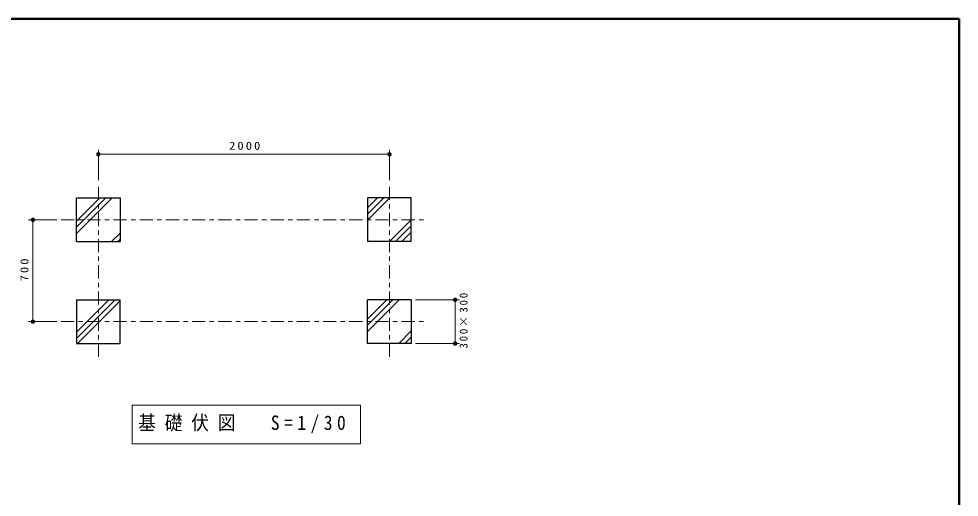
# Model space of a CAD drawing. Units: millimetres on the paper, scale 1:30. Extents: x -385 to 0, y 0 to 267.
# Drawn here: x -215.4 to 0, y 157.4 to 267 of the extents above; entities that cross this region are included whole.
import ezdxf

# ---------------------------------------------------------------- set-up
doc = ezdxf.new("R2010")
doc.units = ezdxf.units.MM
doc.linetypes.add('USER2', pattern=[6, 3, -1, 1, -1])
doc.layers.add('LY_1', color=7, linetype='Continuous', lineweight=25)
doc.layers.add('LY_2', color=7, linetype='Continuous', lineweight=13)
doc.styles.add('ＭＳ ゴシック', font='')
doc.styles.get('ＭＳ ゴシック').set_extended_font_data('MS Gothic')

# ---------------------------------------------------------------- blocks, each defined once
blk = doc.blocks.new('filled_dot')
at = {"color": 0, "linetype": 'Continuous', "lineweight": -2, "const_width": 1.25}
blk.add_lwpolyline([(-0.625, 0, 1), (0.625, 0, 1)], format="xyb", close=True, dxfattribs=at)

msp = doc.modelspace()

# ---------------------------------------------------------------- linework, layer by layer
at = {"layer": 'LY_1', "lineweight": 13}
for p, q in [((-197.188, 230.063), (-197.188, 236.966)), ((-130.521, 230.063), (-130.521, 236.966)), ((-197.188, 235.966), (-130.521, 235.966)), ((-202.188, 217.834), (-194.056, 225.966)), ((-202.188, 219.248), (-195.47, 225.966)), ((-202.188, 220.662), (-196.884, 225.966)), ((-135.521, 220.861), (-130.416, 225.966)), ((-135.521, 222.275), (-131.83, 225.966)), ((-135.521, 223.689), (-133.245, 225.966)), ((-206.711, 220.966), (-213.188, 220.966)), ((-212.188, 197.632), (-212.188, 220.966)), ((-130.517, 215.966), (-125.521, 220.961)), ((-194.156, 215.966), (-192.188, 217.934)), ((-129.103, 215.966), (-125.521, 219.547)), ((-127.688, 215.966), (-125.521, 218.133)), ((-192.742, 215.966), (-192.188, 216.52)), ((-202.188, 193.792), (-193.348, 202.632)), ((-202.188, 195.206), (-194.762, 202.632)), ((-135.521, 195.405), (-128.294, 202.632)), ((-135.521, 196.819), (-129.708, 202.632)), ((-135.521, 198.233), (-131.122, 202.632)), ((-124.521, 202.632), (-114.452, 202.632)), ((-115.452, 202.632), (-115.452, 192.632)), ((-201.933, 192.632), (-192.188, 202.378)), ((-206.711, 197.632), (-213.188, 197.632)), ((-128.394, 192.632), (-125.521, 195.505)), ((-126.98, 192.632), (-125.521, 194.091)), ((-125.566, 192.632), (-125.521, 192.677)), ((-124.521, 192.632), (-114.452, 192.632)), ((-189.458, 178.475), (-189.458, 169.675)), ((-137.158, 178.475), (-189.458, 178.475)), ((-137.158, 169.675), (-137.158, 178.475)), ((-189.458, 169.675), (-137.158, 169.675))]:
    msp.add_line(p, q, dxfattribs=at)
at = {"layer": 'LY_1', "linetype": 'USER2', "lineweight": 13}
for p, q in [((-197.188, 189.535), (-197.188, 229.063)), ((-130.521, 189.535), (-130.521, 229.063)), ((-205.711, 220.966), (-121.998, 220.966)), ((-205.711, 197.632), (-121.998, 197.632))]:
    msp.add_line(p, q, dxfattribs=at)
at = {"layer": 'LY_1'}
for p, q in [((-202.188, 215.966), (-202.188, 225.966)), ((-202.188, 225.966), (-192.188, 225.966)), ((-192.188, 225.966), (-192.188, 215.966)), ((-135.521, 225.966), (-135.521, 215.966)), ((-125.521, 225.966), (-135.521, 225.966)), ((-125.521, 215.966), (-125.521, 225.966)), ((-202.188, 215.966), (-192.188, 215.966)), ((-125.521, 215.966), (-135.521, 215.966)), ((-202.188, 202.632), (-192.188, 202.632)), ((-202.188, 202.632), (-202.188, 192.632)), ((-192.188, 192.632), (-192.188, 202.632)), ((-135.521, 192.632), (-135.521, 202.632)), ((-125.521, 202.632), (-135.521, 202.632)), ((-125.521, 202.632), (-125.521, 192.632)), ((-202.188, 192.632), (-192.188, 192.632)), ((-125.521, 192.632), (-135.521, 192.632))]:
    msp.add_line(p, q, dxfattribs=at)
at = {"layer": 'LY_2', "lineweight": 50}
for p, q in [((0, 267), (-385, 267)), ((0, 0), (0, 267))]:
    msp.add_line(p, q, dxfattribs=at)

# ---------------------------------------------------------------- block references
at = {"layer": 'LY_1', "lineweight": 13, "xscale": 0.4, "yscale": 0.4}
msp.add_blockref('filled_dot', (-197.188, 235.966), dxfattribs=at)
for p, rotation in [((-130.521, 235.966), 180), ((-212.188, 220.966), 270), ((-115.452, 202.632), 270), ((-212.188, 197.632), 90), ((-115.452, 192.632), 90)]:
    msp.add_blockref('filled_dot', p, dxfattribs=dict(at, rotation=rotation))

# ---------------------------------------------------------------- texts
at = {"layer": 'LY_1', "style": 'ＭＳ ゴシック'}
for s, insert, char_height, attachment_point in [('\\T1.33;\\W1.15;2000', (-163.431, 236.966), 1.833, 8), ('\\T1.5;\\W0.9;基礎伏図\u3000S=1/30', (-188.058, 174.075), 3.299, 4)]:
    msp.add_mtext(s, dxfattribs=dict(at, insert=insert, char_height=char_height, attachment_point=attachment_point))
at = {"layer": 'LY_1', "char_height": 1.833, "rotation": 90, "style": 'ＭＳ ゴシック'}
for s, insert, attachment_point in [('\\T1.33;\\W1.15;700', (-213.188, 209.716), 8), ('\\T1.32;300×300', (-114.452, 198.052), 2)]:
    msp.add_mtext(s, dxfattribs=dict(at, insert=insert, attachment_point=attachment_point))

doc.saveas('drawing.dxf')
